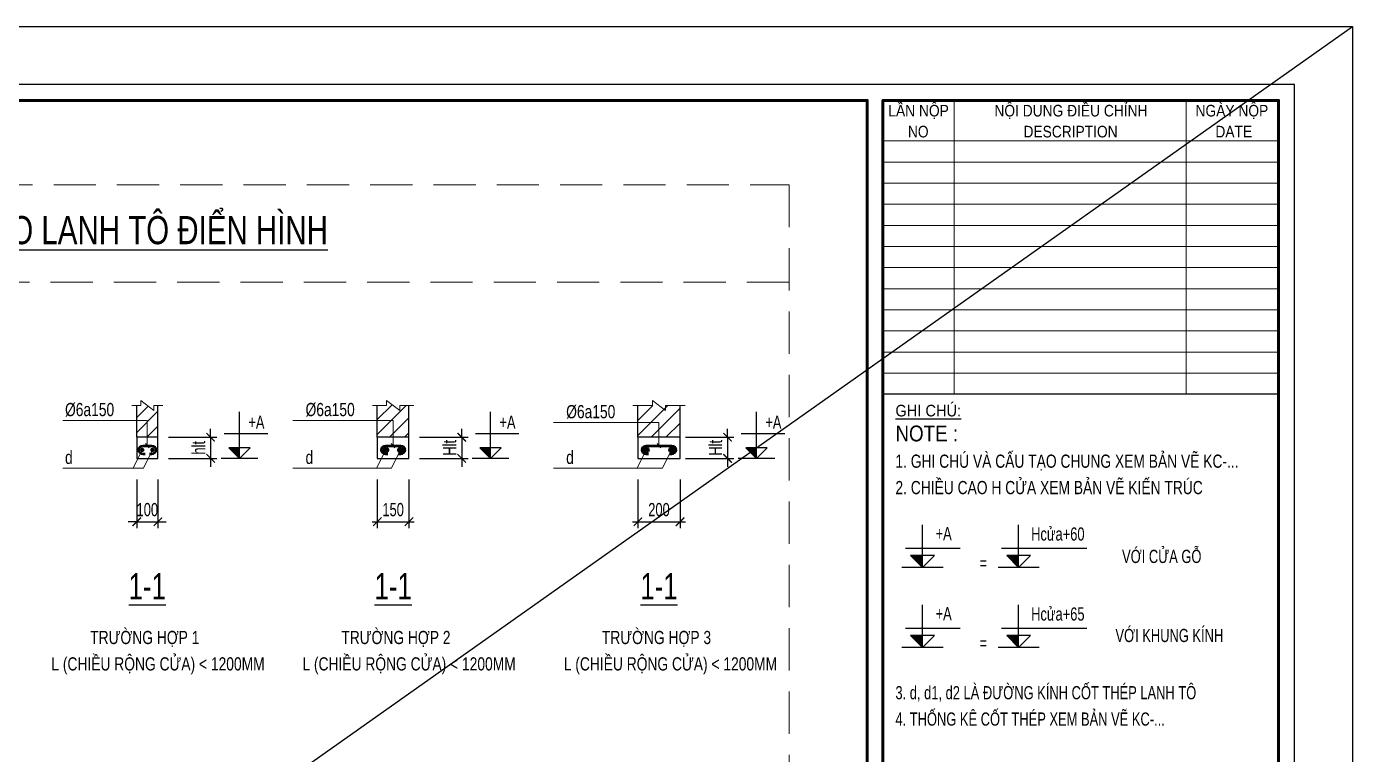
# Model space of a CAD drawing. Header units: millimetres. Extents: x 0 to 84100, y 0 to 158663.
# Drawn here: x 14741 to 21025, y 26252 to 29700 of the extents above; entities that cross this region are included whole.
import ezdxf
from ezdxf.enums import TextEntityAlignment as Align

# ---------------------------------------------------------------- set-up
doc = ezdxf.new("R2010")
doc.units = ezdxf.units.MM
doc.header["$LTSCALE"] = 800
doc.header["$MEASUREMENT"] = 0
doc.linetypes.add('HIDDEN', pattern=[0.375, 0.25, -0.125])
doc.layers.get('DEFPOINTS').update_dxf_attribs({"color": 87})
for name, color, linetype in [('CDC -TEXT KHUNG', 7, 'Continuous'), ('CDC-KHUNGTEN', 9, 'Continuous'), ('CDC.02.DIM', 1, 'Continuous'), ('CDC.03.BORDER', 3, 'Continuous'), ('CDC.06.TEXT', 2, 'Continuous'), ('CDC.10.HATCH', 9, 'Continuous'), ('KCS_STEEL', 4, 'Continuous'), ('THEP', 4, 'Continuous')]:
    doc.layers.add(name, color=color, linetype=linetype)
for name, color, linetype, lineweight in [('CDC.04.HIDDEN', 8, 'HIDDEN', 15), ('CDC.05.STEEL', 4, 'Continuous', 50), ('CDC.11.NOTE', 8, 'Continuous', 18), ('STEEL_NODE', 6, 'Continuous', 50)]:
    doc.layers.add(name, color=color, linetype=linetype, lineweight=lineweight)
doc.layers.add('KCS_Plotter', color=11, linetype='Continuous', plot=False)
doc.styles.add('Arial', font='arial.ttf', dxfattribs={"width": 0.9, "height": 525})
doc.styles.add('Arial_4', font='arial.ttf', dxfattribs={"width": 0.75, "height": 3})
doc.styles.add('KCS_SMTEXT', font='arial.ttf', dxfattribs={"width": 0.7})
doc.styles.add('KT CDC', font='arial.ttf', dxfattribs={"width": 0.85})
doc.styles.add('VN simplex', font='arial.ttf', dxfattribs={"width": 0.7})
doc.dimstyles.new('KCS_DIM25', dxfattribs={"dimtxt": 62.5, "dimasz": 40, "dimexe": 30, "dimexo": 0, "dimgap": 25, "dimtad": 1, "dimdec": 0, "dimzin": 13, "dimdsep": 46, "dimtxsty": 'KCS_SMTEXT', "dimblk": 'ARCHTICK', "dimcen": 0, "dimdle": 25, "dimclrd": 1, "dimclre": 1, "dimclrt": 2, "dimadec": 0, "dimazin": 0, "dimtfac": 1, "dimtdec": 0, "dimtix": 1, "dimtmove": 2, "dimatfit": 3, "dimfxl": 1, "dimtolj": 1, "dimtzin": 13, "dimarcsym": 0})

# ---------------------------------------------------------------- blocks, each defined once
blk = doc.blocks.new('_ArchTick')
at = {"color": 0, "linetype": 'ByBlock', "const_width": 0.15}
blk.add_lwpolyline([(-0.5, -0.5), (0.5, 0.5)], dxfattribs=at)
blk = doc.blocks.new('*D278')
at = {"layer": 'CDC.02.DIM', "color": 1, "lineweight": -2, "ltscale": 0.5, "transparency": 16777216}
for p, q in [((16403.4, 27554.6), (16403.4, 27324.6)), ((16553.4, 27554.6), (16553.4, 27324.6)), ((16378.4, 27354.6), (16578.4, 27354.6))]:
    blk.add_line(p, q, dxfattribs=at)
at = {"layer": 'DEFPOINTS', "color": 0, "ltscale": 0.5, "transparency": 16777216}
for p in [(16403.4, 27554.6), (16553.4, 27554.6), (16553.4, 27354.6)]:
    blk.add_point(p, dxfattribs=at)
at = {"layer": 'CDC.02.DIM', "color": 1, "lineweight": -2, "ltscale": 0.5, "transparency": 16777216, "xscale": 40, "yscale": 40, "zscale": 40, "rotation": 180}
blk.add_blockref('_ArchTick', (16403.4, 27354.6), dxfattribs=at)
at = {"layer": 'CDC.02.DIM', "color": 1, "lineweight": -2, "ltscale": 0.5, "transparency": 16777216, "xscale": 40, "yscale": 40, "zscale": 40}
blk.add_blockref('_ArchTick', (16553.4, 27354.6), dxfattribs=at)
at = {"layer": 'CDC.02.DIM', "color": 2, "ltscale": 0.5, "transparency": 16777216, "insert": (16478.4, 27411.5), "char_height": 62.5, "attachment_point": 5, "style": 'KCS_SMTEXT'}
blk.add_mtext('\\A1;150', dxfattribs=at)
blk = doc.blocks.new('*D279')
at = {"layer": 'CDC.02.DIM', "color": 1, "lineweight": -2, "ltscale": 0.5, "transparency": 16777216}
for p, q in [((16803.4, 27754.6), (16803.4, 27794.6)), ((16603.4, 27754.6), (16833.4, 27754.6)), ((16803.4, 27754.6), (16803.4, 27654.6)), ((16603.4, 27654.6), (16833.4, 27654.6)), ((16803.4, 27654.6), (16803.4, 27614.6))]:
    blk.add_line(p, q, dxfattribs=at)
at = {"layer": 'DEFPOINTS', "color": 0, "ltscale": 0.5, "transparency": 16777216}
for p in [(16603.4, 27754.6), (16603.4, 27654.6), (16803.4, 27654.6)]:
    blk.add_point(p, dxfattribs=at)
at = {"layer": 'CDC.02.DIM', "color": 1, "lineweight": -2, "ltscale": 0.5, "transparency": 16777216, "xscale": 40, "yscale": 40, "zscale": 40}
for p, rotation in [((16803.4, 27754.6), 270), ((16803.4, 27654.6), 90)]:
    blk.add_blockref('_ArchTick', p, dxfattribs=dict(at, rotation=rotation))
at = {"layer": 'CDC.02.DIM', "color": 2, "ltscale": 0.5, "transparency": 16777216, "insert": (16746.8, 27704.6), "char_height": 62.5, "attachment_point": 5, "rotation": 90, "style": 'KCS_SMTEXT'}
blk.add_mtext('\\A1;{\\C7;Hlt}', dxfattribs=at)
blk = doc.blocks.new('KCS_SNODE')
at = {"layer": 'STEEL_NODE'}
blk.add_hatch(color=256, dxfattribs=at).paths.add_polyline_path([(10, 0, 1), (-10, 0, 1)])
blk.add_circle((0, 0), 10, dxfattribs=at)
blk = doc.blocks.new('*D281')
at = {"layer": 'CDC.02.DIM', "color": 1, "lineweight": -2, "ltscale": 0.5, "transparency": 16777216}
for p, q in [((15263.4, 27554.6), (15263.4, 27324.6)), ((15363.4, 27554.6), (15363.4, 27324.6)), ((15263.4, 27354.6), (15223.4, 27354.6)), ((15263.4, 27354.6), (15363.4, 27354.6)), ((15363.4, 27354.6), (15403.4, 27354.6))]:
    blk.add_line(p, q, dxfattribs=at)
at = {"layer": 'DEFPOINTS', "color": 0, "ltscale": 0.5, "transparency": 16777216}
for p in [(15263.4, 27554.6), (15363.4, 27554.6), (15363.4, 27354.6)]:
    blk.add_point(p, dxfattribs=at)
at = {"layer": 'CDC.02.DIM', "color": 1, "lineweight": -2, "ltscale": 0.5, "transparency": 16777216, "xscale": 40, "yscale": 40, "zscale": 40}
blk.add_blockref('_ArchTick', (15263.4, 27354.6), dxfattribs=at)
at = {"layer": 'CDC.02.DIM', "color": 1, "lineweight": -2, "ltscale": 0.5, "transparency": 16777216, "xscale": 40, "yscale": 40, "zscale": 40, "rotation": 180}
blk.add_blockref('_ArchTick', (15363.4, 27354.6), dxfattribs=at)
at = {"layer": 'CDC.02.DIM', "color": 2, "ltscale": 0.5, "transparency": 16777216, "insert": (15313.4, 27411.5), "char_height": 62.5, "attachment_point": 5, "style": 'KCS_SMTEXT'}
blk.add_mtext('\\A1;100', dxfattribs=at)
blk = doc.blocks.new('*D282')
at = {"layer": 'CDC.02.DIM', "color": 1, "lineweight": -2, "ltscale": 0.5, "transparency": 16777216}
for p, q in [((15613.4, 27754.6), (15613.4, 27794.6)), ((15413.4, 27754.6), (15643.4, 27754.6)), ((15613.4, 27754.6), (15613.4, 27654.6)), ((15413.4, 27654.6), (15643.4, 27654.6)), ((15613.4, 27654.6), (15613.4, 27614.6))]:
    blk.add_line(p, q, dxfattribs=at)
at = {"layer": 'DEFPOINTS', "color": 0, "ltscale": 0.5, "transparency": 16777216}
for p in [(15413.4, 27754.6), (15413.4, 27654.6), (15613.4, 27654.6)]:
    blk.add_point(p, dxfattribs=at)
at = {"layer": 'CDC.02.DIM', "color": 1, "lineweight": -2, "ltscale": 0.5, "transparency": 16777216, "xscale": 40, "yscale": 40, "zscale": 40}
for p, rotation in [((15613.4, 27754.6), 270), ((15613.4, 27654.6), 90)]:
    blk.add_blockref('_ArchTick', p, dxfattribs=dict(at, rotation=rotation))
at = {"layer": 'CDC.02.DIM', "color": 2, "ltscale": 0.5, "transparency": 16777216, "insert": (15556.8, 27704.6), "char_height": 62.5, "attachment_point": 5, "rotation": 90, "style": 'KCS_SMTEXT'}
blk.add_mtext('\\A1;{\\C7;hlt}', dxfattribs=at)
blk = doc.blocks.new('3')
at = {"layer": 'THEP', "color": 6, "const_width": 10}
blk.add_lwpolyline([(-5, 0, 1), (5, 0, 1)], format="xyb", close=True, dxfattribs=at)
blk = doc.blocks.new('*D283')
at = {"layer": 'CDC.02.DIM', "color": 1, "lineweight": -2, "ltscale": 0.5, "transparency": 16777216}
for p, q in [((17638.4, 27554.6), (17638.4, 27324.6)), ((17838.4, 27554.6), (17838.4, 27324.6)), ((17613.4, 27354.6), (17863.4, 27354.6))]:
    blk.add_line(p, q, dxfattribs=at)
at = {"layer": 'DEFPOINTS', "color": 0, "ltscale": 0.5, "transparency": 16777216}
for p in [(17638.4, 27554.6), (17838.4, 27554.6), (17838.4, 27354.6)]:
    blk.add_point(p, dxfattribs=at)
at = {"layer": 'CDC.02.DIM', "color": 1, "lineweight": -2, "ltscale": 0.5, "transparency": 16777216, "xscale": 40, "yscale": 40, "zscale": 40, "rotation": 180}
blk.add_blockref('_ArchTick', (17638.4, 27354.6), dxfattribs=at)
at = {"layer": 'CDC.02.DIM', "color": 1, "lineweight": -2, "ltscale": 0.5, "transparency": 16777216, "xscale": 40, "yscale": 40, "zscale": 40}
blk.add_blockref('_ArchTick', (17838.4, 27354.6), dxfattribs=at)
at = {"layer": 'CDC.02.DIM', "color": 2, "ltscale": 0.5, "transparency": 16777216, "insert": (17738.4, 27411.5), "char_height": 62.5, "attachment_point": 5, "style": 'KCS_SMTEXT'}
blk.add_mtext('\\A1;200', dxfattribs=at)
blk = doc.blocks.new('*D284')
at = {"layer": 'CDC.02.DIM', "color": 1, "lineweight": -2, "ltscale": 0.5, "transparency": 16777216}
for p, q in [((18063.4, 27754.6), (18063.4, 27794.6)), ((17863.4, 27754.6), (18093.4, 27754.6)), ((18063.4, 27754.6), (18063.4, 27654.6)), ((17863.4, 27654.6), (18093.4, 27654.6)), ((18063.4, 27654.6), (18063.4, 27614.6))]:
    blk.add_line(p, q, dxfattribs=at)
at = {"layer": 'DEFPOINTS', "color": 0, "ltscale": 0.5, "transparency": 16777216}
for p in [(17863.4, 27754.6), (17863.4, 27654.6), (18063.4, 27654.6)]:
    blk.add_point(p, dxfattribs=at)
at = {"layer": 'CDC.02.DIM', "color": 1, "lineweight": -2, "ltscale": 0.5, "transparency": 16777216, "xscale": 40, "yscale": 40, "zscale": 40}
for p, rotation in [((18063.4, 27754.6), 270), ((18063.4, 27654.6), 90)]:
    blk.add_blockref('_ArchTick', p, dxfattribs=dict(at, rotation=rotation))
at = {"layer": 'CDC.02.DIM', "color": 2, "ltscale": 0.5, "transparency": 16777216, "insert": (18006.8, 27704.6), "char_height": 62.5, "attachment_point": 5, "rotation": 90, "style": 'KCS_SMTEXT'}
blk.add_mtext('\\A1;{\\C7;Hlt}', dxfattribs=at)
blk = doc.blocks.new('Khung tên chuẩn')
at = {"layer": 'CDC-KHUNGTEN', "color": 8, "lineweight": 9}
for p, q in [((76550, 58000), (76550, 52433)), ((80950, 58000), (80950, 52433)), ((82700, 57233), (75200, 57233)), ((82700, 56833), (75200, 56833)), ((82700, 56433), (75200, 56433)), ((82700, 56033), (75200, 56033)), ((82700, 55633), (75200, 55633)), ((82700, 55233), (75200, 55233)), ((82700, 54833), (75200, 54833)), ((82700, 54433), (75200, 54433)), ((82700, 54033), (75200, 54033)), ((82700, 53633), (75200, 53633)), ((82700, 53233), (75200, 53233)), ((82700, 52833), (75200, 52833))]:
    blk.add_line(p, q, dxfattribs=at)
at = {"layer": 'CDC-KHUNGTEN', "color": 6, "lineweight": 25}
blk.add_line((82700, 52433), (75200, 52433), dxfattribs=at)
at = {"layer": 'CDC-KHUNGTEN', "color": 8}
blk.add_lwpolyline([(75096, 1100), (83000, 1100), (83000, 58300), (3000, 58300), (3000, 1100), (75096, 1100)], dxfattribs=at)
at = {"layer": 'CDC-KHUNGTEN', "color": 255, "lineweight": 60}
blk.add_lwpolyline([(74900, 1400), (74900, 58000), (3300, 58000), (3300, 1400), (74900, 1400)], close=True, dxfattribs=at)
blk.add_lwpolyline([(75200, 1400), (82700, 1400), (82700, 58000), (75200, 58000), (75200, 1400)], dxfattribs=at)
at = {"layer": 'DEFPOINTS', "color": 1, "ltscale": 0.2}
blk.add_lwpolyline([(0, 0), (0, 59400), (84100, 59400), (84100, 0), (0, 0)], close=True, dxfattribs=at)
at = {"layer": 'CDC -TEXT KHUNG', "color": 7, "style": 'KT CDC', "width": 0.85}
for s, p in [('NO', (75672, 57299)), ('DESCRIPTION', (77863, 57299)), ('DATE', (81501, 57299))]:
    blk.add_text(s, height=220, dxfattribs=at).set_placement(p)
at = {"layer": 'CDC -TEXT KHUNG', "char_height": 220, "attachment_point": 2, "line_spacing_factor": 0.941778, "style": 'KT CDC'}
for s, insert, width in [('LẦN NỘP', (75875, 57916), 1464.22), ('NỘI DUNG ĐIỀU CHỈNH', (78763, 57916), 3699.71), ('NGÀY NỘP', (81814, 57916), 1755.59)]:
    blk.add_mtext(s, dxfattribs=dict(at, insert=insert, width=width))
at = {"layer": 'CDC-KHUNGTEN', "color": 7, "style": 'Arial_4', "width": 0.85}
blk.add_text('NOTE :', height=300, dxfattribs=at).set_placement((75436, 51540))
at = {"layer": 'CDC-KHUNGTEN', "color": 6, "insert": (75436, 52233), "char_height": 220, "width": 1881.96, "attachment_point": 1, "style": 'Arial'}
blk.add_mtext('{\\LGHI CHÚ:}', dxfattribs=at)

msp = doc.modelspace()

# ---------------------------------------------------------------- hatches: boundary and pattern name
at = {"layer": 'CDC.10.HATCH'}
h = msp.add_hatch(dxfattribs=at)
h.set_pattern_fill('ANSI31', color=256, scale=400, style=0)
h.set_pattern_definition([(45, (-56952.3, 53849.615), (-35.35534, 35.35534), [])])
h.paths.add_polyline_path([(15263.4, 27757.1), (15263.4, 27754.6), (15264.7, 27754.6)], flags=16)
h.paths.add_polyline_path([(15303.6, 27774.6), (15263.4, 27774.6), (15263.4, 27757.1), (15264.7, 27754.6), (15313.6, 27754.6)], flags=17)
h.paths.add_polyline_path([(15282.1, 27904.6), (15263.4, 27904.6), (15263.4, 27774.6), (15303.6, 27774.6), (15313.6, 27754.6), (15363.4, 27754.6), (15363.4, 27904.6), (15344.6, 27904.6), (15344.6, 27881.1), (15282.1, 27928)])
h = msp.add_hatch(dxfattribs=at)
h.set_pattern_fill('ANSI31', color=256, scale=400, style=0)
h.set_pattern_definition([(45, (-55812.3, 55041.46), (-35.35534, 35.35534), [])])
h.paths.add_polyline_path([(16553.4, 27904.6), (16509.6, 27904.6), (16509.6, 27881.1), (16447.1, 27928), (16447.1, 27904.6), (16403.4, 27904.6), (16403.4, 27774.6), (16478.3, 27774.6), (16488.3, 27754.6), (16553.4, 27754.6)])
h.paths.add_polyline_path([(16478.3, 27774.6), (16408.3, 27774.6), (16418.3, 27754.6), (16488.3, 27754.6)], flags=17)
h.paths.add_polyline_path([(16408.3, 27774.6), (16403.4, 27774.6), (16403.4, 27754.6), (16418.3, 27754.6)], flags=17)
h = msp.add_hatch(dxfattribs=at)
h.set_pattern_fill('ANSI31', color=256, scale=400, style=0)
h.set_pattern_definition([(45, (61189.92, -1060409.834), (-35.355339, 35.355339), [])])
h.paths.add_polyline_path([(17838.4, 27904.6), (17638.4, 27904.6), (17638.4, 27754.6), (17838.4, 27754.6)])

# ---------------------------------------------------------------- linework, layer by layer
at = {"layer": 'CDC.02.DIM', "color": 1, "linetype": 'ByBlock'}
for p, q in [((15750, 27654.6), (15750, 27875.2)), ((16940, 27654.6), (16940, 27875.2)), ((18200, 27654.6), (18200, 27875.2)), ((15884.8, 27771.3), (15678.1, 27771.3)), ((17074.8, 27771.3), (16868.1, 27771.3)), ((18334.8, 27771.3), (18128.1, 27771.3)), ((15836.6, 27654.6), (15663.4, 27654.6)), ((15800.3, 27704.9), (15699.7, 27704.9)), ((15750, 27654.6), (15699.7, 27704.9)), ((15750, 27654.6), (15800.3, 27704.9)), ((17026.6, 27654.6), (16853.4, 27654.6)), ((16990.3, 27704.9), (16889.7, 27704.9)), ((16940, 27654.6), (16889.7, 27704.9)), ((16940, 27654.6), (16990.3, 27704.9)), ((18286.6, 27654.6), (18113.4, 27654.6)), ((18250.3, 27704.9), (18149.7, 27704.9)), ((18200, 27654.6), (18149.7, 27704.9)), ((18200, 27654.6), (18250.3, 27704.9)), ((18987.3, 27137.9, 0), (18987.3, 27339, 0)), ((19442.9, 27137.9, 0), (19442.9, 27339, 0)), ((19165.5, 27227.8, 0), (18906.1, 27227.8, 0)), ((19766.3, 27227.8, 0), (19361.7, 27227.8, 0)), ((19044.1, 27194.7, 0), (18930.5, 27194.7, 0)), ((18987.3, 27137.9, 0), (18930.5, 27194.7, 0)), ((18987.3, 27137.9, 0), (19044.1, 27194.7, 0)), ((19499.7, 27194.7, 0), (19386.1, 27194.7, 0)), ((19442.9, 27137.9, 0), (19386.1, 27194.7, 0)), ((19442.9, 27137.9, 0), (19499.7, 27194.7, 0)), ((19085, 27137.9, 0), (18889.5, 27137.9, 0)), ((19540.6, 27137.9, 0), (19345.2, 27137.9, 0)), ((18987.3, 26758.9, 0), (18987.3, 26960.1, 0)), ((19442.9, 26758.9, 0), (19442.9, 26960.1, 0)), ((19165.5, 26848.8, 0), (18906.1, 26848.8, 0)), ((19766.3, 26848.8, 0), (19361.7, 26848.8, 0)), ((19044.1, 26815.7, 0), (18930.5, 26815.7, 0)), ((18987.3, 26758.9, 0), (18930.5, 26815.7, 0)), ((18987.3, 26758.9, 0), (19044.1, 26815.7, 0)), ((19499.7, 26815.7, 0), (19386.1, 26815.7, 0)), ((19442.9, 26758.9, 0), (19386.1, 26815.7, 0)), ((19442.9, 26758.9, 0), (19499.7, 26815.7, 0)), ((19085, 26758.9, 0), (18889.5, 26758.9, 0)), ((19540.6, 26758.9, 0), (19345.2, 26758.9, 0))]:
    msp.add_line(p, q, dxfattribs=at)
at = {"layer": 'CDC.02.DIM'}
for points in [[(15699.7, 27704.9), (15750, 27654.6), (15750, 27704.9)], [(16889.7, 27704.9), (16940, 27654.6), (16940, 27704.9)], [(18149.7, 27704.9), (18200, 27654.6), (18200, 27704.9)], [(18930.5, 27194.7, 0), (18987.3, 27137.9, 0), (18987.3, 27194.7, 0)], [(18930.5, 27194.7, 0), (18987.3, 27137.9, 0), (18987.3, 27194.7, 0)], [(18930.5, 27194.7, 0), (18987.3, 27137.9, 0), (18987.3, 27194.7, 0)], [(18930.5, 27194.7, 0), (18987.3, 27137.9, 0), (18987.3, 27194.7, 0)], [(19386.1, 27194.7, 0), (19442.9, 27137.9, 0), (19442.9, 27194.7, 0)], [(19386.1, 27194.7, 0), (19442.9, 27137.9, 0), (19442.9, 27194.7, 0)], [(18930.5, 26815.7, 0), (18987.3, 26758.9, 0), (18987.3, 26815.7, 0)], [(18930.5, 26815.7, 0), (18987.3, 26758.9, 0), (18987.3, 26815.7, 0)], [(18930.5, 26815.7, 0), (18987.3, 26758.9, 0), (18987.3, 26815.7, 0)], [(18930.5, 26815.7, 0), (18987.3, 26758.9, 0), (18987.3, 26815.7, 0)], [(19386.1, 26815.7, 0), (19442.9, 26758.9, 0), (19442.9, 26815.7, 0)], [(19386.1, 26815.7, 0), (19442.9, 26758.9, 0), (19442.9, 26815.7, 0)]]:
    msp.add_solid(points, dxfattribs=at)
at = {"layer": 'CDC.03.BORDER', "ltscale": 0.5}
for p, q in [((15263.4, 27754.6), (15263.4, 27904.6)), ((15363.4, 27754.6), (15363.4, 27904.6)), ((16403.4, 27754.6), (16403.4, 27904.6)), ((16553.4, 27754.6), (16553.4, 27904.6)), ((17638.4, 27754.6), (17638.4, 27904.6)), ((17838.4, 27754.6), (17838.4, 27904.6))]:
    msp.add_line(p, q, dxfattribs=at)
at = {"layer": 'CDC.03.BORDER'}
for points in [[(15263.4, 27654.6), (15363.4, 27654.6), (15363.4, 27754.6), (15263.4, 27754.6), (15263.4, 27654.6)], [(16403.4, 27654.6), (16553.4, 27654.6), (16553.4, 27754.6), (16403.4, 27754.6), (16403.4, 27654.6)], [(17638.4, 27654.6), (17838.4, 27654.6), (17838.4, 27754.6), (17638.4, 27754.6), (17638.4, 27654.6)]]:
    msp.add_lwpolyline(points, dxfattribs=at)
at = {"layer": 'CDC.04.HIDDEN'}
for p, q in [((1069.7, 28950), (18355.3, 28950)), ((18355.3, 28950), (18355.3, 15330.7))]:
    msp.add_line(p, q, dxfattribs=at)
msp.add_lwpolyline([(18355.3, 28489.1), (1069.7, 28489.1)], dxfattribs=at)
at = {"layer": 'CDC.05.STEEL'}
for points in [[(15303.4, 27674.6), (15293.4, 27674.6, -1), (15293.4, 27714.6), (15333.4, 27714.6, -1), (15333.4, 27674.6), (15323.4, 27674.6)], [(16453.3, 27674.6), (16443.3, 27674.6, -1), (16443.3, 27714.6), (16513.3, 27714.6, -1), (16513.3, 27674.6), (16503.3, 27674.6)], [(17688.3, 27674.6), (17678.3, 27674.6, -1), (17678.3, 27714.6), (17798.3, 27714.6, -1), (17798.3, 27674.6), (17788.3, 27674.6)]]:
    msp.add_lwpolyline(points, format="xyb", dxfattribs=at)
at = {"layer": 'CDC.11.NOTE'}
for p, q in [((14913.4, 27834.6), (15313.4, 27834.6)), ((15313.4, 27834.6), (15313.4, 27714.6)), ((16003.1, 27834.6), (16478.4, 27834.6)), ((16478.4, 27834.6), (16478.4, 27714.6)), ((17238.1, 27824.6), (17738.4, 27824.6)), ((17738.4, 27824.6), (17738.4, 27714.6)), ((15289.5, 27694.6), (15246.3, 27608.1)), ((15338.6, 27694.8, 0), (15295.2, 27608.1, 0)), ((16443.3, 27694.6), (16400, 27608.1)), ((16513.3, 27694.6), (16470, 27608.1)), ((17678.3, 27694.6), (17635, 27608.1)), ((17798.3, 27694.6), (17755, 27608.1)), ((14913.4, 27608.1), (15295.2, 27608.1)), ((16003.1, 27608.1), (16470, 27608.1)), ((17238.1, 27608.1), (17755, 27608.1))]:
    msp.add_line(p, q, dxfattribs=at)
at = {"layer": 'CDC.11.NOTE', "color": 3}
for p, q in [((15322.1, 27704.8), (15304.6, 27724.4)), ((16487.1, 27704.8), (16469.6, 27724.4))]:
    msp.add_line(p, q, dxfattribs=at)
at = {"layer": 'CDC.11.NOTE'}
for points in [[(15240, 27904.6), (15282.1, 27904.6), (15282.1, 27928), (15344.6, 27881.1), (15344.6, 27904.6), (15386.8, 27904.6)], [(16380, 27904.6), (16447.1, 27904.6), (16447.1, 27928), (16509.6, 27881.1), (16509.6, 27904.6), (16576.8, 27904.6)], [(17615, 27904.6), (17707.1, 27904.6), (17707.1, 27928), (17769.6, 27881.1), (17769.6, 27904.6), (17861.8, 27904.6)]]:
    msp.add_lwpolyline(points, dxfattribs=at)
at = {"layer": 'CDC.11.NOTE', "color": 3}
msp.add_lwpolyline([(17747.1, 27704.8), (17729.6, 27724.4)], dxfattribs=at)
at = {"layer": 'KCS_Plotter'}
msp.add_line((0, 14850), (21025, 29700), dxfattribs=at)

# ---------------------------------------------------------------- block references
at = {"xscale": 0.25, "yscale": 0.25, "zscale": 0.25}
msp.add_blockref('Khung tên chuẩn', (0, 14850), dxfattribs=at)
at = {"layer": 'KCS_STEEL', "rotation": 90}
msp.add_blockref('3', (15289.5, 27694.6), dxfattribs=at)
at = {"layer": 'KCS_STEEL', "xscale": -1, "rotation": 270}
msp.add_blockref('3', (15337.2, 27694.6), dxfattribs=at)
at = {"layer": 'STEEL_NODE'}
for p in [(16443.3, 27694.6), (16513.3, 27694.6), (17678.3, 27694.6), (17798.3, 27694.6)]:
    msp.add_blockref('KCS_SNODE', p, dxfattribs=at)

# ---------------------------------------------------------------- texts
at = {"layer": 'CDC.06.TEXT', "color": 6, "style": 'KCS_SMTEXT', "width": 0.75}
msp.add_text('%%UCẤU TẠO LANH TÔ ĐIỂN HÌNH', height=133.333, dxfattribs=at).set_placement((15160.6, 28669.1), align=Align.CENTER)
at = {"layer": 'CDC.06.TEXT', "style": 'KCS_SMTEXT', "width": 0.75}
for s, p in [('%%C6a150', (14923.4, 27854.6)), ('%%C6a150', (16063.4, 27854.6)), ('%%C6a150', (17298.4, 27844.6)), ('d', (14923.4, 27628.1)), ('d', (16063.4, 27628.1)), ('d', (17298.4, 27628.1)), ('TRƯỜNG HỢP 1', (15042.9, 26774.9)), ('TRƯỜNG HỢP 2', (16232.9, 26774.9)), ('TRƯỜNG HỢP 3', (17467.9, 26774.9)), ('L (CHIỀU RỘNG CỬA) < 1200MM', (14858.5, 26649.9)), ('L (CHIỀU RỘNG CỬA) < 1200MM', (16048.5, 26649.9)), ('L (CHIỀU RỘNG CỬA) < 1200MM', (17287.2, 26649.9))]:
    msp.add_text(s, height=62.5, dxfattribs=at).set_placement(p)
at = {"layer": 'CDC.06.TEXT', "linetype": 'ByBlock', "style": 'KCS_SMTEXT', "width": 0.7}
for p in [(15792.2, 27794.7), (16982.2, 27794.7), (18242.2, 27794.7)]:
    msp.add_text('+A', height=62.5, dxfattribs=at).set_placement(p)
at = {"layer": 'CDC.06.TEXT', "color": 2, "style": 'VN simplex'}
for s, width, p in [('1. GHI CHÚ VÀ CẤU TẠO CHUNG XEM BẢN VẼ KC-...', 0.75, (18858.9, 27610)), ('2. CHIỀU CAO H CỬA XEM BẢN VẼ KIẾN TRÚC', 0.75, (18858.9, 27485)), ('3. d, d1, d2 LÀ ĐƯỜNG KÍNH CỐT THÉP LANH TÔ', 0.7, (18858.9, 26513.5)), ('4. THỐNG KÊ CỐT THÉP XEM BẢN VẼ KC-...', 0.7, (18858.9, 26388.5))]:
    msp.add_text(s, height=62.5, dxfattribs=dict(at, width=width)).set_placement(p)
at = {"layer": 'CDC.06.TEXT', "style": 'KCS_SMTEXT', "width": 0.7}
for s, p in [('+A', (19087.4, 27298.3, 0)), ('Hcửa+60', (19628.6, 27299.1, 0)), ('+A', (19087.4, 26919.3, 0)), ('Hcửa+65', (19628.6, 26920.1, 0))]:
    msp.add_text(s, height=62.5, dxfattribs=at).set_placement(p, align=Align.MIDDLE)
at = {"layer": 'CDC.06.TEXT', "color": 2, "style": 'VN simplex', "width": 0.7}
for s, p in [('VỚI CỬA GỖ', (20121.1, 27199.2, 0)), ('= ', (19283.9, 27158.8, 0)), ('VỚI KHUNG KÍNH', (20157.1, 26823.4, 0)), ('= ', (19283.9, 26779.8, 0))]:
    msp.add_text(s, height=62.5, dxfattribs=at).set_placement(p, align=Align.MIDDLE)
at = {"layer": 'CDC.06.TEXT', "color": 4, "style": 'KCS_SMTEXT', "width": 0.7}
for p in [(15313.4, 27048.8), (16478.4, 27048.8), (17738.4, 27048.8)]:
    msp.add_text('%%U1-1', height=125, dxfattribs=at).set_placement(p, align=Align.MIDDLE)

# ---------------------------------------------------------------- dimensions: what is measured, and where the dimension line sits
at = {"layer": 'CDC.02.DIM', "ltscale": 0.5}
for p1, p2, text, picture, middle in [((15413.4, 27754.6), (15413.4, 27654.6), '{\\C7;hlt}', '*D282', (15556.8, 27704.6)), ((16603.4, 27754.6), (16603.4, 27654.6), '{\\C7;Hlt}', '*D279', (16746.8, 27704.6)), ((17863.4, 27754.6), (17863.4, 27654.6), '{\\C7;Hlt}', '*D284', (18006.8, 27704.6))]:
    dim = msp.add_aligned_dim(p1=p1, p2=p2, distance=200, text=text, dimstyle='KCS_DIM25', dxfattribs=at)
    dim.commit()
    dim.dimension.update_dxf_attribs({"geometry": picture, "text_midpoint": middle})
for p1, p2, picture, middle in [((15263.4, 27554.6), (15363.4, 27554.6), '*D281', (15313.4, 27411.5)), ((16403.4, 27554.6), (16553.4, 27554.6), '*D278', (16478.4, 27411.5)), ((17638.4, 27554.6), (17838.4, 27554.6), '*D283', (17738.4, 27411.5))]:
    dim = msp.add_aligned_dim(p1=p1, p2=p2, distance=-200, dimstyle='KCS_DIM25', dxfattribs=at)
    dim.commit()
    dim.dimension.update_dxf_attribs({"geometry": picture, "text_midpoint": middle})

doc.saveas('drawing.dxf')
